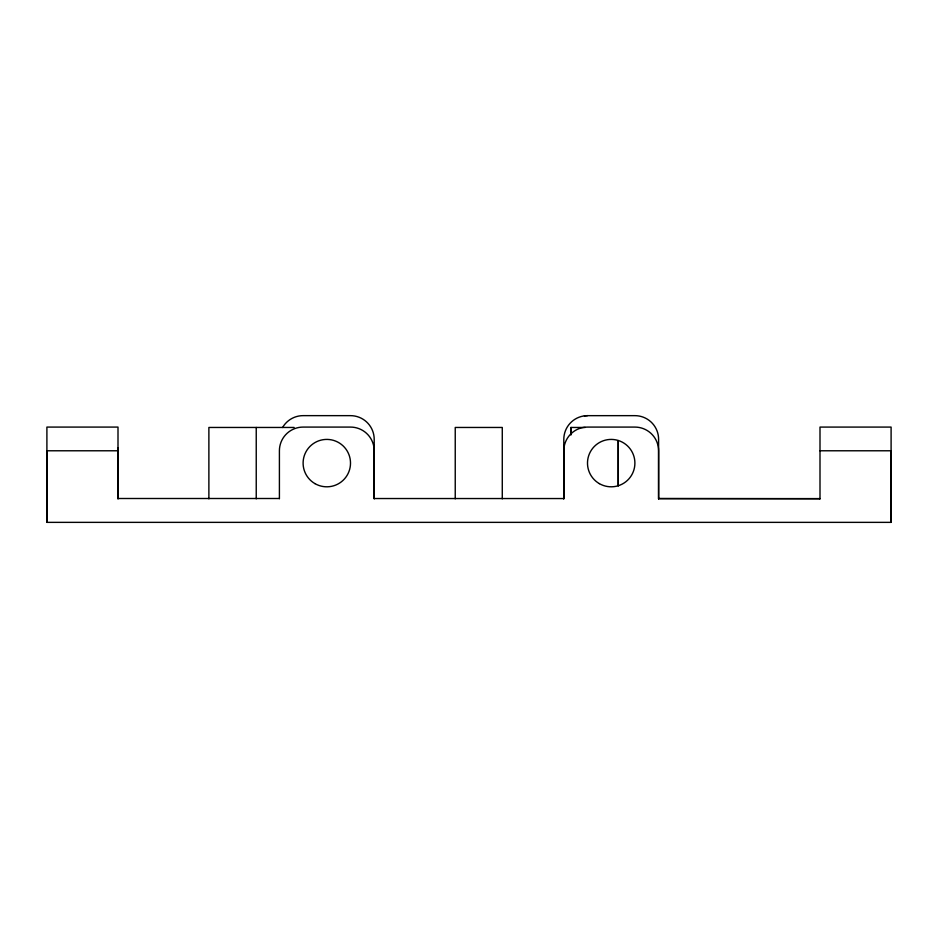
<?xml version="1.0" encoding="UTF-8"?>
<svg xmlns="http://www.w3.org/2000/svg" width="938" height="938" viewBox="0 0 938 938"><rect width="100%" height="100%" fill="white"/><g stroke="black" fill="none" stroke-linecap="round" stroke-linejoin="round"><path stroke-width="1.41" d="M820 450.779L891.1 450.779L891.1 522.36L46.9 522.36L46.9 450.779L118 450.779M118 447.684L118 498.758L118 427.083L46.9 427.083L46.9 522.36M208.881 498.852L208.881 427.458L294.18 427.458M374.203 498.852L374.203 439.347A23.696 23.696 0 0 0 350.507 415.651L303.103 415.64A23.696 23.696 0 0 0 282.584 427.494M563.797 498.852L563.808 439.347A23.696 23.696 0 0 1 587.505 415.663L634.897 415.651A23.696 23.696 0 0 1 658.605 439.347L658.593 498.852M584.409 415.851L587.505 415.64M585.16 427.458L570.925 427.458L570.925 434.751M118 498.5L279.407 498.5M374.203 498.535L563.797 498.547M820 498.606L658.593 498.582L820 498.746M891.1 522.36L891.1 427.083L820 427.083L820 498.852M658.593 498.793L658.593 450.779A23.696 23.696 0 0 0 634.897 427.083L587.493 427.083A23.696 23.696 0 0 0 563.797 450.779L563.797 498.758M618.283 440.579L618.283 485.743M618.212 440.579L618.212 485.743M570.996 427.458L570.996 434.751M502.276 498.852L502.276 427.458L455.235 427.458L455.235 498.852M374.203 498.524L374.203 450.779A23.696 23.696 0 0 0 350.507 427.083L303.103 427.083A23.696 23.696 0 0 0 279.407 450.779L279.407 498.723M256.238 427.458L256.238 498.852M599.347 483.633A23.696 23.696 0 0 0 634.897 463.102A23.696 23.696 0 0 0 599.347 442.584A23.696 23.696 0 0 0 599.347 483.633M314.957 483.633A23.696 23.696 0 0 0 350.507 463.102A23.696 23.696 0 0 0 314.957 442.584A23.696 23.696 0 0 0 314.957 483.633"/></g></svg>
